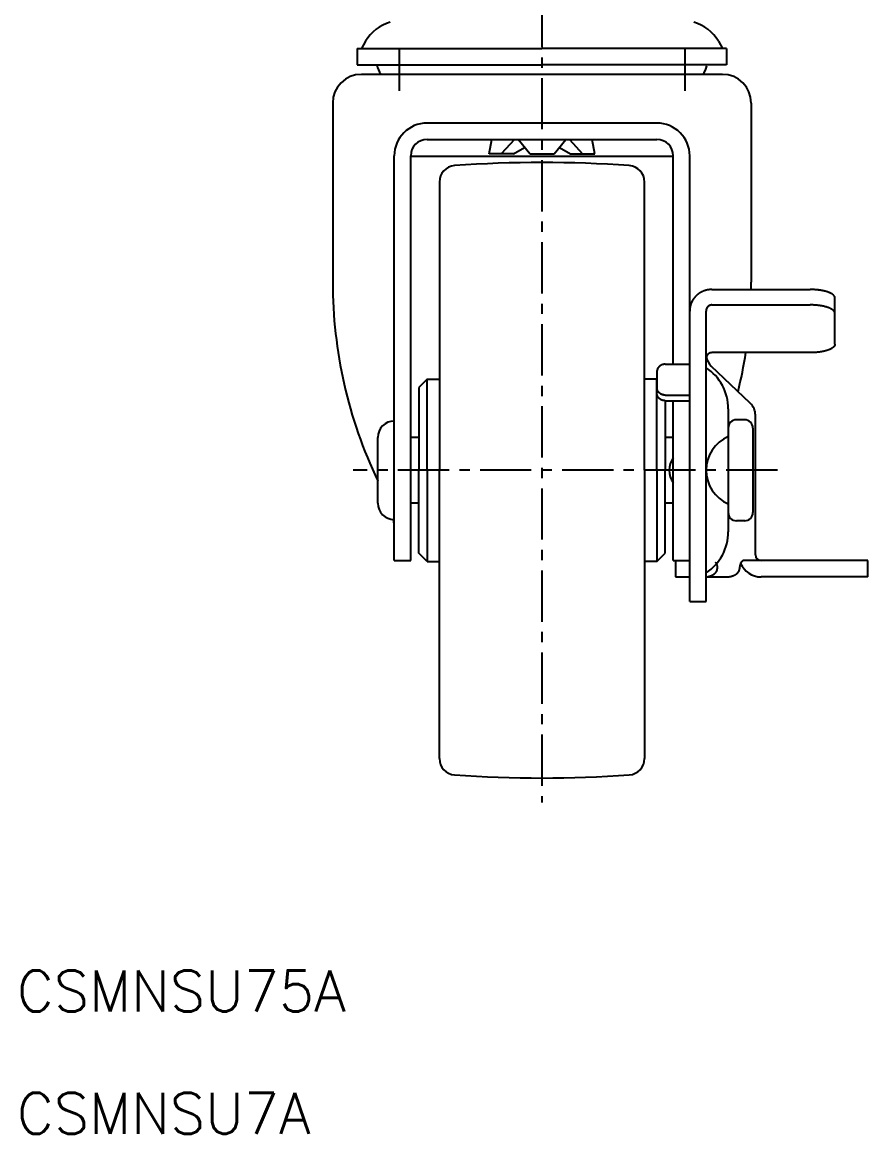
# Model space of a CAD drawing. Extents: x -9 to 224, y 0 to 262.
# Drawn here: x -8.9 to 94.1, y -0.4 to 135 of the extents above; entities that cross this region are included whole.
import ezdxf

# ---------------------------------------------------------------- set-up
doc = ezdxf.new("R2010")
doc.units = 0
doc.header["$LTSCALE"] = 5
doc.linetypes.add('CENTER', pattern=[2, 1.25, -0.25, 0.25, -0.25])
doc.layers.get('0').update_dxf_attribs({"linetype": 'CONTINUOUS'})
doc.layers.add('CENTER', color=1, linetype='CENTER')
doc.styles.get("Standard").update_dxf_attribs({"font": 'txt.shx'})

msp = doc.modelspace()

# ---------------------------------------------------------------- linework, layer by layer
at = {"color": 7, "linetype": 'CONTINUOUS'}
for p, q in [((31.934495, 131.801146), (31.934495, 129.801146)), ((31.934495, 131.801146), (54.434495, 131.801146)), ((32.944216, 132.684009), (32.434495, 131.801146)), ((76.934495, 131.801146), (54.434495, 131.801146)), ((75.924774, 132.684009), (76.434495, 131.801146)), ((76.934495, 131.801146), (76.934495, 129.801146)), ((31.934495, 129.801146), (54.434495, 129.801146)), ((76.934495, 129.801146), (54.434495, 129.801146)), ((76.434495, 128.644896), (32.434495, 128.644896)), ((28.934495, 125.144896), (28.934495, 103.324252)), ((79.934495, 125.144896), (79.934495, 103.324252)), ((68.434495, 122.713753), (40.434495, 122.713753)), ((40.434495, 120.721364), (68.434495, 120.721364)), ((47.987596, 118.976146), (48.318105, 120.721364)), ((51.076306, 120.721364), (49.478995, 118.976146)), ((52.943097, 118.976146), (51.517601, 120.721364)), ((55.925893, 118.976146), (57.351389, 120.721364)), ((57.792684, 120.721364), (59.389995, 118.976146)), ((60.881393, 118.976146), (60.550885, 120.721364)), ((50.970393, 118.976146), (52.310927, 119.750103)), ((56.558063, 119.750103), (57.898597, 118.976146)), ((36.434495, 69.404896), (36.434495, 118.713753)), ((38.434495, 69.404896), (38.434495, 118.721364)), ((70.434495, 118.644896), (38.434495, 118.644896)), ((50.970393, 118.976146), (47.987596, 118.976146)), ((52.943097, 118.976146), (55.925893, 118.976146)), ((57.898597, 118.976146), (60.881393, 118.976146)), ((70.434495, 93.327045), (70.434495, 118.721364)), ((72.434495, 64.404896), (72.434495, 118.713753)), ((41.934495, 115.53196), (41.934495, 112.85386)), ((66.934495, 112.85386), (66.934495, 115.53196)), ((41.934495, 112.85386), (41.934495, 80.404896)), ((66.934495, 80.404896), (66.934495, 112.85386)), ((75.134495, 102.430312), (87.134495, 102.430312)), ((75.134495, 100.550927), (87.134495, 100.550927)), ((90.134495, 95.762645), (90.134495, 101.404251)), ((74.434495, 64.404896), (74.434495, 99.811793)), ((87.134495, 94.736584), (75.134495, 94.736584)), ((68.434495, 92.387353), (68.434495, 89.823927)), ((69.434495, 93.327045), (72.434495, 93.327045)), ((79.812013, 88.578605), (75.056977, 93.096009)), ((40.434495, 91.504896), (39.434495, 90.504896)), ((40.434495, 91.504896), (41.934495, 91.504896)), ((40.434495, 80.404896), (40.434495, 91.504896)), ((68.434495, 91.504896), (66.934495, 91.504896)), ((68.434495, 80.404896), (68.434495, 91.504896)), ((39.434495, 90.504896), (39.434495, 86.804896)), ((69.434495, 89.568275), (72.434495, 89.568275)), ((69.434495, 88.884234), (69.434495, 86.804896)), ((69.434495, 88.884234), (72.434495, 88.884234)), ((70.434495, 69.404896), (70.434495, 88.884234)), ((39.434495, 86.804896), (39.434495, 80.404896)), ((69.434495, 86.804896), (69.434495, 80.404896)), ((77.134495, 87.893908), (77.134495, 80.404896)), ((80.434495, 70.104896), (80.434495, 87.128624)), ((77.134495, 85.554896), (77.134495, 75.254896)), ((79.134495, 86.554896), (78.134495, 86.554896)), ((80.134495, 85.554896), (80.134495, 75.254896)), ((34.434495, 76.404896), (34.434495, 84.404896)), ((39.434495, 84.404896), (38.434495, 84.404896)), ((70.434495, 84.404896), (69.434495, 84.404896)), ((39.434495, 74.004896), (39.434495, 80.404896)), ((40.434495, 80.404896), (40.434495, 69.304896)), ((41.934495, 47.955931), (41.934495, 80.404896)), ((66.934495, 80.404896), (66.934495, 47.955931)), ((68.434495, 80.404896), (68.434495, 69.304896)), ((69.434495, 74.004896), (69.434495, 80.404896)), ((77.134495, 80.404896), (77.134495, 72.915884)), ((39.434495, 76.404896), (38.434495, 76.404896)), ((70.434495, 76.404896), (69.434495, 76.404896)), ((39.434495, 70.304896), (39.434495, 74.004896)), ((69.434495, 70.304896), (69.434495, 74.004896)), ((79.134495, 74.254896), (78.134495, 74.254896)), ((36.434495, 69.404896), (38.434495, 69.404896)), ((40.434495, 69.304896), (39.434495, 70.304896)), ((40.434495, 69.304896), (41.934495, 69.304896)), ((68.434495, 69.304896), (66.934495, 69.304896)), ((68.434495, 69.304896), (69.434495, 70.304896)), ((70.434495, 69.404896), (72.434495, 69.404896)), ((70.717897, 69.404896), (70.717897, 67.404896)), ((94.134495, 69.404896), (79.048732, 69.404896)), ((94.134495, 67.404896), (94.134495, 69.404896)), ((70.717897, 67.404896), (72.434495, 67.404896)), ((74.434495, 67.404896), (76.825728, 67.404896)), ((94.134495, 67.404896), (81.134495, 67.404896)), ((72.434495, 64.404896), (74.434495, 64.404896)), ((41.934495, 45.277832), (41.934495, 47.955931)), ((66.934495, 47.955931), (66.934495, 45.277832))]:
    msp.add_line(p, q, dxfattribs=at)
for points in [[(75.1345, 102.43, 0), (75.1014, 102.43, 0), (75.0682, 102.43, 0), (75.0351, 102.429, 0), (75.002, 102.427, 0), (74.9689, 102.425, 0), (74.9359, 102.423, 0), (74.9028, 102.421, 0), (74.8698, 102.418, 0), (74.8369, 102.414, 0), (74.804, 102.411, 0), (74.7711, 102.406, 0), (74.7383, 102.402, 0), (74.7056, 102.397, 0), (74.6729, 102.392, 0), (74.6403, 102.386, 0), (74.6078, 102.38, 0), (74.5753, 102.374, 0), (74.5429, 102.367, 0), (74.5106, 102.359, 0), (74.4784, 102.352, 0), (74.4464, 102.344, 0), (74.4144, 102.335, 0), (74.3825, 102.327, 0), (74.3507, 102.318, 0), (74.3191, 102.308, 0), (74.2876, 102.298, 0), (74.2562, 102.288, 0), (74.2249, 102.277, 0), (74.1938, 102.266, 0), (74.1628, 102.255, 0), (74.1319, 102.243, 0), (74.1012, 102.231, 0), (74.0707, 102.219, 0), (74.0403, 102.206, 0), (74.0101, 102.192, 0), (73.9801, 102.179, 0), (73.9502, 102.165, 0), (73.9205, 102.151, 0), (73.891, 102.136, 0), (73.8617, 102.121, 0), (73.8326, 102.106, 0), (73.8037, 102.09, 0), (73.7749, 102.074, 0), (73.7464, 102.058, 0), (73.7181, 102.041, 0), (73.69, 102.024, 0), (73.6621, 102.007, 0), (73.6345, 101.989, 0), (73.607, 101.971, 0), (73.5798, 101.953, 0), (73.5528, 101.934, 0), (73.5261, 101.915, 0), (73.4996, 101.896, 0), (73.4734, 101.876, 0), (73.4474, 101.856, 0), (73.4216, 101.836, 0), (73.3961, 101.815, 0), (73.3709, 101.795, 0), (73.346, 101.773, 0), (73.3213, 101.752, 0), (73.2969, 101.73, 0), (73.2727, 101.708, 0), (73.2489, 101.686, 0), (73.2253, 101.663, 0), (73.202, 101.641, 0), (73.179, 101.617, 0), (73.1563, 101.594, 0), (73.1339, 101.57, 0), (73.1118, 101.546, 0), (73.09, 101.522, 0), (73.0685, 101.498, 0), (73.0474, 101.473, 0), (73.0265, 101.448, 0), (73.006, 101.423, 0), (72.9857, 101.397, 0), (72.9658, 101.372, 0), (72.9463, 101.346, 0), (72.927, 101.32, 0), (72.9081, 101.293, 0), (72.8895, 101.267, 0), (72.8713, 101.24, 0), (72.8534, 101.213, 0), (72.8358, 101.185, 0), (72.8186, 101.158, 0), (72.8018, 101.13, 0), (72.7853, 101.102, 0), (72.7691, 101.074, 0), (72.7533, 101.046, 0), (72.7379, 101.018, 0), (72.7228, 100.989, 0), (72.7081, 100.96, 0), (72.6937, 100.931, 0), (72.6797, 100.902, 0), (72.6661, 100.873, 0), (72.6529, 100.843, 0), (72.64, 100.814, 0), (72.6275, 100.784, 0), (72.6154, 100.754, 0), (72.6037, 100.724, 0), (72.5923, 100.694, 0), (72.5814, 100.664, 0), (72.5708, 100.633, 0), (72.5606, 100.603, 0), (72.5508, 100.572, 0), (72.5413, 100.541, 0), (72.5323, 100.51, 0), (72.5237, 100.479, 0), (72.5154, 100.448, 0), (72.5076, 100.417, 0), (72.5001, 100.386, 0), (72.493, 100.354, 0), (72.4864, 100.323, 0), (72.4801, 100.291, 0), (72.4742, 100.259, 0), (72.4688, 100.228, 0), (72.4637, 100.196, 0), (72.4591, 100.164, 0), (72.4548, 100.132, 0), (72.4509, 100.1, 0), (72.4475, 100.068, 0), (72.4445, 100.036, 0), (72.4418, 100.004, 0), (72.4396, 99.9724, 0), (72.4377, 99.9403, 0), (72.4363, 99.9082, 0), (72.4353, 99.8761, 0), (72.4347, 99.8439, 0), (72.4345, 99.8118, 0)], [(90.1345, 101.404, 0), (90.1343, 101.417, 0), (90.1336, 101.429, 0), (90.1325, 101.442, 0), (90.1309, 101.455, 0), (90.1288, 101.467, 0), (90.1264, 101.48, 0), (90.1234, 101.492, 0), (90.12, 101.505, 0), (90.1162, 101.517, 0), (90.1119, 101.53, 0), (90.1072, 101.542, 0), (90.102, 101.555, 0), (90.0964, 101.567, 0), (90.0903, 101.58, 0), (90.0838, 101.592, 0), (90.0769, 101.604, 0), (90.0694, 101.617, 0), (90.0616, 101.629, 0), (90.0533, 101.641, 0), (90.0446, 101.654, 0), (90.0354, 101.666, 0), (90.0258, 101.678, 0), (90.0158, 101.69, 0), (90.0053, 101.702, 0), (89.9944, 101.714, 0), (89.9831, 101.726, 0), (89.9713, 101.738, 0), (89.9591, 101.75, 0), (89.9465, 101.762, 0), (89.9335, 101.774, 0), (89.92, 101.785, 0), (89.9061, 101.797, 0), (89.8918, 101.809, 0), (89.8771, 101.82, 0), (89.862, 101.832, 0), (89.8465, 101.843, 0), (89.8305, 101.854, 0), (89.8142, 101.866, 0), (89.7974, 101.877, 0), (89.7803, 101.888, 0), (89.7627, 101.899, 0), (89.7448, 101.91, 0), (89.7264, 101.921, 0), (89.7077, 101.932, 0), (89.6886, 101.943, 0), (89.6691, 101.953, 0), (89.6492, 101.964, 0), (89.6289, 101.974, 0), (89.6083, 101.985, 0), (89.5872, 101.995, 0), (89.5659, 102.005, 0), (89.5441, 102.015, 0), (89.522, 102.026, 0), (89.4995, 102.036, 0), (89.4767, 102.045, 0), (89.4535, 102.055, 0), (89.43, 102.065, 0), (89.4061, 102.074, 0), (89.3819, 102.084, 0), (89.3573, 102.093, 0), (89.3325, 102.103, 0), (89.3072, 102.112, 0), (89.2817, 102.121, 0), (89.2558, 102.13, 0), (89.2296, 102.139, 0), (89.2031, 102.147, 0), (89.1763, 102.156, 0), (89.1492, 102.165, 0), (89.1217, 102.173, 0), (89.094, 102.181, 0), (89.066, 102.189, 0), (89.0377, 102.197, 0), (89.0091, 102.205, 0), (88.9802, 102.213, 0), (88.951, 102.221, 0), (88.9216, 102.228, 0), (88.8919, 102.236, 0), (88.8619, 102.243, 0), (88.8317, 102.25, 0), (88.8012, 102.257, 0), (88.7705, 102.264, 0), (88.7395, 102.271, 0), (88.7083, 102.278, 0), (88.6768, 102.284, 0), (88.6451, 102.291, 0), (88.6132, 102.297, 0), (88.581, 102.303, 0), (88.5487, 102.309, 0), (88.5161, 102.315, 0), (88.4833, 102.321, 0), (88.4503, 102.326, 0), (88.4172, 102.332, 0), (88.3838, 102.337, 0), (88.3502, 102.342, 0), (88.3165, 102.347, 0), (88.2825, 102.352, 0), (88.2484, 102.357, 0), (88.2142, 102.362, 0), (88.1798, 102.366, 0), (88.1452, 102.37, 0), (88.1104, 102.375, 0), (88.0755, 102.379, 0), (88.0405, 102.382, 0), (88.0053, 102.386, 0), (87.9701, 102.39, 0), (87.9346, 102.393, 0), (87.8991, 102.396, 0), (87.8634, 102.4, 0), (87.8277, 102.403, 0), (87.7918, 102.405, 0), (87.7558, 102.408, 0), (87.7198, 102.411, 0), (87.6836, 102.413, 0), (87.6474, 102.415, 0), (87.6111, 102.417, 0), (87.5747, 102.419, 0), (87.5382, 102.421, 0), (87.5017, 102.423, 0), (87.4652, 102.424, 0), (87.4285, 102.425, 0), (87.3919, 102.427, 0), (87.3552, 102.428, 0), (87.3185, 102.428, 0), (87.2817, 102.429, 0), (87.2449, 102.43, 0), (87.2081, 102.43, 0), (87.1713, 102.43, 0), (87.1345, 102.43, 0)], [(75.1345, 100.551, 0), (75.1259, 100.551, 0), (75.1173, 100.551, 0), (75.1087, 100.55, 0), (75.1001, 100.55, 0), (75.0916, 100.55, 0), (75.083, 100.549, 0), (75.0744, 100.548, 0), (75.0659, 100.547, 0), (75.0573, 100.546, 0), (75.0488, 100.545, 0), (75.0403, 100.544, 0), (75.0318, 100.543, 0), (75.0233, 100.542, 0), (75.0148, 100.54, 0), (75.0064, 100.538, 0), (74.9979, 100.537, 0), (74.9895, 100.535, 0), (74.9811, 100.533, 0), (74.9728, 100.531, 0), (74.9644, 100.529, 0), (74.9561, 100.527, 0), (74.9478, 100.524, 0), (74.9395, 100.522, 0), (74.9313, 100.519, 0), (74.9231, 100.516, 0), (74.9149, 100.514, 0), (74.9068, 100.511, 0), (74.8987, 100.508, 0), (74.8906, 100.505, 0), (74.8826, 100.501, 0), (74.8746, 100.498, 0), (74.8666, 100.495, 0), (74.8587, 100.491, 0), (74.8508, 100.488, 0), (74.843, 100.484, 0), (74.8352, 100.48, 0), (74.8275, 100.476, 0), (74.8198, 100.472, 0), (74.8121, 100.468, 0), (74.8045, 100.464, 0), (74.797, 100.459, 0), (74.7895, 100.455, 0), (74.782, 100.45, 0), (74.7746, 100.446, 0), (74.7673, 100.441, 0), (74.76, 100.436, 0), (74.7528, 100.431, 0), (74.7456, 100.426, 0), (74.7385, 100.421, 0), (74.7314, 100.416, 0), (74.7244, 100.411, 0), (74.7175, 100.405, 0), (74.7106, 100.4, 0), (74.7038, 100.394, 0), (74.6971, 100.389, 0), (74.6904, 100.383, 0), (74.6838, 100.377, 0), (74.6773, 100.371, 0), (74.6708, 100.366, 0), (74.6644, 100.359, 0), (74.6581, 100.353, 0), (74.6518, 100.347, 0), (74.6456, 100.341, 0), (74.6395, 100.334, 0), (74.6335, 100.328, 0), (74.6275, 100.321, 0), (74.6216, 100.315, 0), (74.6158, 100.308, 0), (74.6101, 100.301, 0), (74.6044, 100.295, 0), (74.5989, 100.288, 0), (74.5934, 100.281, 0), (74.588, 100.274, 0), (74.5827, 100.267, 0), (74.5774, 100.259, 0), (74.5722, 100.252, 0), (74.5672, 100.245, 0), (74.5622, 100.237, 0), (74.5573, 100.23, 0), (74.5525, 100.222, 0), (74.5477, 100.215, 0), (74.5431, 100.207, 0), (74.5385, 100.2, 0), (74.5341, 100.192, 0), (74.5297, 100.184, 0), (74.5254, 100.176, 0), (74.5212, 100.168, 0), (74.5172, 100.16, 0), (74.5131, 100.152, 0), (74.5092, 100.144, 0), (74.5054, 100.136, 0), (74.5017, 100.128, 0), (74.4981, 100.12, 0), (74.4945, 100.111, 0), (74.4911, 100.103, 0), (74.4878, 100.095, 0), (74.4845, 100.086, 0), (74.4814, 100.078, 0), (74.4784, 100.069, 0), (74.4754, 100.061, 0), (74.4726, 100.052, 0), (74.4698, 100.044, 0), (74.4672, 100.035, 0), (74.4646, 100.026, 0), (74.4622, 100.018, 0), (74.4599, 100.009, 0), (74.4576, 100, 0), (74.4555, 99.9914, 0), (74.4534, 99.9826, 0), (74.4515, 99.9737, 0), (74.4497, 99.9649, 0), (74.4479, 99.956, 0), (74.4463, 99.9471, 0), (74.4448, 99.9382, 0), (74.4434, 99.9292, 0), (74.4421, 99.9202, 0), (74.4409, 99.9113, 0), (74.4398, 99.9023, 0), (74.4388, 99.8933, 0), (74.4379, 99.8842, 0), (74.4371, 99.8752, 0), (74.4364, 99.8662, 0), (74.4358, 99.8571, 0), (74.4353, 99.8481, 0), (74.435, 99.839, 0), (74.4347, 99.8299, 0), (74.4345, 99.8209, 0), (74.4345, 99.8118, 0)], [(90.1345, 99.5249, 0), (90.1343, 99.5375, 0), (90.1336, 99.55, 0), (90.1325, 99.5626, 0), (90.1309, 99.5752, 0), (90.1288, 99.5878, 0), (90.1264, 99.6003, 0), (90.1234, 99.6129, 0), (90.12, 99.6254, 0), (90.1162, 99.638, 0), (90.1119, 99.6505, 0), (90.1072, 99.663, 0), (90.102, 99.6754, 0), (90.0964, 99.6879, 0), (90.0903, 99.7003, 0), (90.0838, 99.7127, 0), (90.0769, 99.725, 0), (90.0694, 99.7374, 0), (90.0616, 99.7497, 0), (90.0533, 99.7619, 0), (90.0446, 99.7742, 0), (90.0354, 99.7864, 0), (90.0258, 99.7985, 0), (90.0158, 99.8106, 0), (90.0053, 99.8227, 0), (89.9944, 99.8347, 0), (89.9831, 99.8467, 0), (89.9713, 99.8587, 0), (89.9591, 99.8705, 0), (89.9465, 99.8824, 0), (89.9335, 99.8941, 0), (89.92, 99.9059, 0), (89.9061, 99.9175, 0), (89.8918, 99.9291, 0), (89.8771, 99.9407, 0), (89.862, 99.9521, 0), (89.8465, 99.9636, 0), (89.8305, 99.9749, 0), (89.8142, 99.9862, 0), (89.7974, 99.9974, 0), (89.7803, 100.009, 0), (89.7627, 100.02, 0), (89.7448, 100.031, 0), (89.7264, 100.042, 0), (89.7077, 100.052, 0), (89.6886, 100.063, 0), (89.6691, 100.074, 0), (89.6492, 100.084, 0), (89.6289, 100.095, 0), (89.6083, 100.105, 0), (89.5872, 100.116, 0), (89.5659, 100.126, 0), (89.5441, 100.136, 0), (89.522, 100.146, 0), (89.4995, 100.156, 0), (89.4767, 100.166, 0), (89.4535, 100.176, 0), (89.43, 100.185, 0), (89.4061, 100.195, 0), (89.3819, 100.205, 0), (89.3573, 100.214, 0), (89.3325, 100.223, 0), (89.3072, 100.232, 0), (89.2817, 100.241, 0), (89.2558, 100.25, 0), (89.2296, 100.259, 0), (89.2031, 100.268, 0), (89.1763, 100.277, 0), (89.1492, 100.285, 0), (89.1217, 100.294, 0), (89.094, 100.302, 0), (89.066, 100.31, 0), (89.0377, 100.318, 0), (89.0091, 100.326, 0), (88.9802, 100.334, 0), (88.951, 100.341, 0), (88.9216, 100.349, 0), (88.8919, 100.356, 0), (88.8619, 100.364, 0), (88.8317, 100.371, 0), (88.8012, 100.378, 0), (88.7705, 100.385, 0), (88.7395, 100.392, 0), (88.7083, 100.398, 0), (88.6768, 100.405, 0), (88.6451, 100.411, 0), (88.6132, 100.418, 0), (88.581, 100.424, 0), (88.5487, 100.43, 0), (88.5161, 100.436, 0), (88.4833, 100.441, 0), (88.4503, 100.447, 0), (88.4172, 100.452, 0), (88.3838, 100.458, 0), (88.3502, 100.463, 0), (88.3165, 100.468, 0), (88.2825, 100.473, 0), (88.2484, 100.478, 0), (88.2142, 100.482, 0), (88.1798, 100.487, 0), (88.1452, 100.491, 0), (88.1104, 100.495, 0), (88.0755, 100.499, 0), (88.0405, 100.503, 0), (88.0053, 100.507, 0), (87.9701, 100.51, 0), (87.9346, 100.514, 0), (87.8991, 100.517, 0), (87.8634, 100.52, 0), (87.8277, 100.523, 0), (87.7918, 100.526, 0), (87.7558, 100.529, 0), (87.7198, 100.531, 0), (87.6836, 100.534, 0), (87.6474, 100.536, 0), (87.6111, 100.538, 0), (87.5747, 100.54, 0), (87.5382, 100.542, 0), (87.5017, 100.543, 0), (87.4652, 100.545, 0), (87.4285, 100.546, 0), (87.3919, 100.547, 0), (87.3552, 100.548, 0), (87.3185, 100.549, 0), (87.2817, 100.55, 0), (87.2449, 100.55, 0), (87.2081, 100.551, 0), (87.1713, 100.551, 0), (87.1345, 100.551, 0)], [(90.1345, 95.7626, 0), (90.1343, 95.7501, 0), (90.1336, 95.7375, 0), (90.1325, 95.7249, 0), (90.1309, 95.7123, 0), (90.1288, 95.6997, 0), (90.1264, 95.6872, 0), (90.1234, 95.6746, 0), (90.12, 95.6621, 0), (90.1162, 95.6496, 0), (90.1119, 95.637, 0), (90.1072, 95.6246, 0), (90.102, 95.6121, 0), (90.0964, 95.5996, 0), (90.0903, 95.5872, 0), (90.0838, 95.5748, 0), (90.0769, 95.5625, 0), (90.0694, 95.5501, 0), (90.0616, 95.5378, 0), (90.0533, 95.5256, 0), (90.0446, 95.5133, 0), (90.0354, 95.5011, 0), (90.0258, 95.489, 0), (90.0158, 95.4769, 0), (90.0053, 95.4648, 0), (89.9944, 95.4528, 0), (89.9831, 95.4408, 0), (89.9713, 95.4289, 0), (89.9591, 95.417, 0), (89.9465, 95.4051, 0), (89.9335, 95.3934, 0), (89.92, 95.3817, 0), (89.9061, 95.37, 0), (89.8918, 95.3584, 0), (89.8771, 95.3468, 0), (89.862, 95.3354, 0), (89.8465, 95.3239, 0), (89.8305, 95.3126, 0), (89.8142, 95.3013, 0), (89.7974, 95.2901, 0), (89.7803, 95.279, 0), (89.7627, 95.2679, 0), (89.7448, 95.2569, 0), (89.7264, 95.246, 0), (89.7077, 95.2351, 0), (89.6886, 95.2244, 0), (89.6691, 95.2137, 0), (89.6492, 95.2031, 0), (89.6289, 95.1926, 0), (89.6083, 95.1822, 0), (89.5872, 95.1718, 0), (89.5659, 95.1616, 0), (89.5441, 95.1514, 0), (89.522, 95.1414, 0), (89.4995, 95.1314, 0), (89.4767, 95.1215, 0), (89.4535, 95.1117, 0), (89.43, 95.102, 0), (89.4061, 95.0925, 0), (89.3819, 95.083, 0), (89.3573, 95.0736, 0), (89.3325, 95.0643, 0), (89.3072, 95.0551, 0), (89.2817, 95.0461, 0), (89.2558, 95.0371, 0), (89.2296, 95.0283, 0), (89.2031, 95.0195, 0), (89.1763, 95.0109, 0), (89.1492, 95.0024, 0), (89.1217, 94.994, 0), (89.094, 94.9857, 0), (89.066, 94.9775, 0), (89.0377, 94.9695, 0), (89.0091, 94.9616, 0), (88.9802, 94.9538, 0), (88.951, 94.9461, 0), (88.9216, 94.9385, 0), (88.8919, 94.9311, 0), (88.8619, 94.9238, 0), (88.8317, 94.9166, 0), (88.8012, 94.9095, 0), (88.7705, 94.9026, 0), (88.7395, 94.8958, 0), (88.7083, 94.8891, 0), (88.6768, 94.8826, 0), (88.6451, 94.8762, 0), (88.6132, 94.8699, 0), (88.581, 94.8637, 0), (88.5487, 94.8577, 0), (88.5161, 94.8519, 0), (88.4833, 94.8461, 0), (88.4503, 94.8406, 0), (88.4172, 94.8351, 0), (88.3838, 94.8298, 0), (88.3502, 94.8246, 0), (88.3165, 94.8196, 0), (88.2825, 94.8147, 0), (88.2484, 94.8099, 0), (88.2142, 94.8053, 0), (88.1798, 94.8009, 0), (88.1452, 94.7966, 0), (88.1104, 94.7924, 0), (88.0755, 94.7884, 0), (88.0405, 94.7845, 0), (88.0053, 94.7808, 0), (87.9701, 94.7772, 0), (87.9346, 94.7738, 0), (87.8991, 94.7705, 0), (87.8634, 94.7673, 0), (87.8277, 94.7644, 0), (87.7918, 94.7615, 0), (87.7558, 94.7588, 0), (87.7198, 94.7563, 0), (87.6836, 94.7539, 0), (87.6474, 94.7517, 0), (87.6111, 94.7496, 0), (87.5747, 94.7477, 0), (87.5382, 94.7459, 0), (87.5017, 94.7443, 0), (87.4652, 94.7428, 0), (87.4285, 94.7415, 0), (87.3919, 94.7404, 0), (87.3552, 94.7394, 0), (87.3185, 94.7385, 0), (87.2817, 94.7378, 0), (87.2449, 94.7373, 0), (87.2081, 94.7369, 0), (87.1713, 94.7367, 0), (87.1345, 94.7366, 0)], [(75.1345, 94.7366, 0), (75.1259, 94.7365, 0), (75.1173, 94.7364, 0), (75.1087, 94.7361, 0), (75.1001, 94.7357, 0), (75.0916, 94.7352, 0), (75.083, 94.7346, 0), (75.0744, 94.7339, 0), (75.0659, 94.733, 0), (75.0573, 94.7321, 0), (75.0488, 94.731, 0), (75.0403, 94.7299, 0), (75.0318, 94.7286, 0), (75.0233, 94.7272, 0), (75.0148, 94.7257, 0), (75.0064, 94.7241, 0), (74.9979, 94.7224, 0), (74.9895, 94.7206, 0), (74.9811, 94.7186, 0), (74.9728, 94.7166, 0), (74.9644, 94.7144, 0), (74.9561, 94.7122, 0), (74.9478, 94.7098, 0), (74.9395, 94.7073, 0), (74.9313, 94.7048, 0), (74.9231, 94.7021, 0), (74.9149, 94.6993, 0), (74.9068, 94.6964, 0), (74.8987, 94.6934, 0), (74.8906, 94.6903, 0), (74.8826, 94.6871, 0), (74.8746, 94.6837, 0), (74.8666, 94.6803, 0), (74.8587, 94.6768, 0), (74.8508, 94.6732, 0), (74.843, 94.6694, 0), (74.8352, 94.6656, 0), (74.8275, 94.6617, 0), (74.8198, 94.6577, 0), (74.8121, 94.6535, 0), (74.8045, 94.6493, 0), (74.797, 94.645, 0), (74.7895, 94.6406, 0), (74.782, 94.636, 0), (74.7746, 94.6314, 0), (74.7673, 94.6267, 0), (74.76, 94.6219, 0), (74.7528, 94.617, 0), (74.7456, 94.612, 0), (74.7385, 94.6069, 0), (74.7314, 94.6018, 0), (74.7244, 94.5965, 0), (74.7175, 94.5911, 0), (74.7106, 94.5857, 0), (74.7038, 94.5801, 0), (74.6971, 94.5745, 0), (74.6904, 94.5688, 0), (74.6838, 94.563, 0), (74.6773, 94.5571, 0), (74.6708, 94.5512, 0), (74.6644, 94.5451, 0), (74.6581, 94.539, 0), (74.6518, 94.5328, 0), (74.6456, 94.5265, 0), (74.6395, 94.5201, 0), (74.6335, 94.5136, 0), (74.6275, 94.5071, 0), (74.6216, 94.5005, 0), (74.6158, 94.4938, 0), (74.6101, 94.4871, 0), (74.6044, 94.4802, 0), (74.5989, 94.4733, 0), (74.5934, 94.4664, 0), (74.588, 94.4593, 0), (74.5827, 94.4522, 0), (74.5774, 94.445, 0), (74.5722, 94.4378, 0), (74.5672, 94.4304, 0), (74.5622, 94.423, 0), (74.5573, 94.4156, 0), (74.5525, 94.4081, 0), (74.5477, 94.4005, 0), (74.5431, 94.3929, 0), (74.5385, 94.3852, 0), (74.5341, 94.3774, 0), (74.5297, 94.3696, 0), (74.5254, 94.3618, 0), (74.5212, 94.3538, 0), (74.5172, 94.3459, 0), (74.5131, 94.3378, 0), (74.5092, 94.3298, 0), (74.5054, 94.3216, 0), (74.5017, 94.3135, 0), (74.4981, 94.3052, 0), (74.4945, 94.297, 0), (74.4911, 94.2887, 0), (74.4878, 94.2803, 0), (74.4845, 94.2719, 0), (74.4814, 94.2635, 0), (74.4784, 94.255, 0), (74.4754, 94.2465, 0), (74.4726, 94.2379, 0), (74.4698, 94.2293, 0), (74.4672, 94.2207, 0), (74.4646, 94.212, 0), (74.4622, 94.2033, 0), (74.4599, 94.1946, 0), (74.4576, 94.1858, 0), (74.4555, 94.177, 0), (74.4534, 94.1682, 0), (74.4515, 94.1594, 0), (74.4497, 94.1505, 0), (74.4479, 94.1416, 0), (74.4463, 94.1327, 0), (74.4448, 94.1238, 0), (74.4434, 94.1149, 0), (74.4421, 94.1059, 0), (74.4409, 94.0969, 0), (74.4398, 94.0879, 0), (74.4388, 94.0789, 0), (74.4379, 94.0699, 0), (74.4371, 94.0609, 0), (74.4364, 94.0518, 0), (74.4358, 94.0428, 0), (74.4353, 94.0337, 0), (74.435, 94.0247, 0), (74.4347, 94.0156, 0), (74.4345, 94.0065, 0), (74.4345, 93.9975, 0)], [(69.4345, 93.327, 0), (69.4222, 93.327, 0), (69.41, 93.3268, 0), (69.3977, 93.3264, 0), (69.3854, 93.3259, 0), (69.3732, 93.3253, 0), (69.3609, 93.3245, 0), (69.3487, 93.3236, 0), (69.3365, 93.3225, 0), (69.3243, 93.3213, 0), (69.3121, 93.32, 0), (69.2999, 93.3185, 0), (69.2878, 93.3169, 0), (69.2756, 93.3151, 0), (69.2635, 93.3132, 0), (69.2515, 93.3112, 0), (69.2394, 93.309, 0), (69.2274, 93.3067, 0), (69.2154, 93.3042, 0), (69.2034, 93.3016, 0), (69.1915, 93.2989, 0), (69.1796, 93.296, 0), (69.1678, 93.293, 0), (69.156, 93.2899, 0), (69.1442, 93.2866, 0), (69.1325, 93.2832, 0), (69.1208, 93.2796, 0), (69.1092, 93.2759, 0), (69.0976, 93.2721, 0), (69.0861, 93.2682, 0), (69.0746, 93.2641, 0), (69.0632, 93.2599, 0), (69.0518, 93.2555, 0), (69.0405, 93.251, 0), (69.0293, 93.2464, 0), (69.0181, 93.2417, 0), (69.0069, 93.2368, 0), (68.9959, 93.2318, 0), (68.9849, 93.2267, 0), (68.974, 93.2215, 0), (68.9631, 93.2161, 0), (68.9523, 93.2106, 0), (68.9416, 93.205, 0), (68.931, 93.1992, 0), (68.9204, 93.1934, 0), (68.9099, 93.1874, 0), (68.8995, 93.1813, 0), (68.8892, 93.175, 0), (68.8789, 93.1687, 0), (68.8688, 93.1622, 0), (68.8587, 93.1556, 0), (68.8487, 93.1489, 0), (68.8388, 93.1421, 0), (68.829, 93.1352, 0), (68.8193, 93.1282, 0), (68.8096, 93.121, 0), (68.8001, 93.1137, 0), (68.7907, 93.1064, 0), (68.7813, 93.0989, 0), (68.7721, 93.0913, 0), (68.7629, 93.0836, 0), (68.7539, 93.0758, 0), (68.745, 93.0679, 0), (68.7361, 93.0599, 0), (68.7274, 93.0518, 0), (68.7188, 93.0436, 0), (68.7102, 93.0353, 0), (68.7018, 93.0269, 0), (68.6935, 93.0184, 0), (68.6854, 93.0098, 0), (68.6773, 93.0011, 0), (68.6693, 92.9924, 0), (68.6615, 92.9835, 0), (68.6538, 92.9745, 0), (68.6461, 92.9655, 0), (68.6387, 92.9563, 0), (68.6313, 92.9471, 0), (68.624, 92.9378, 0), (68.6169, 92.9284, 0), (68.6099, 92.919, 0), (68.603, 92.9094, 0), (68.5963, 92.8998, 0), (68.5896, 92.8901, 0), (68.5831, 92.8803, 0), (68.5768, 92.8705, 0), (68.5705, 92.8605, 0), (68.5644, 92.8505, 0), (68.5584, 92.8405, 0), (68.5526, 92.8303, 0), (68.5469, 92.8201, 0), (68.5413, 92.8098, 0), (68.5358, 92.7995, 0), (68.5305, 92.7891, 0), (68.5253, 92.7787, 0), (68.5203, 92.7682, 0), (68.5154, 92.7576, 0), (68.5106, 92.747, 0), (68.506, 92.7363, 0), (68.5015, 92.7255, 0), (68.4972, 92.7148, 0), (68.493, 92.7039, 0), (68.4889, 92.693, 0), (68.485, 92.6821, 0), (68.4812, 92.6711, 0), (68.4776, 92.6601, 0), (68.4741, 92.6491, 0), (68.4707, 92.638, 0), (68.4675, 92.6268, 0), (68.4645, 92.6157, 0), (68.4616, 92.6045, 0), (68.4588, 92.5932, 0), (68.4562, 92.582, 0), (68.4537, 92.5707, 0), (68.4514, 92.5594, 0), (68.4492, 92.548, 0), (68.4472, 92.5366, 0), (68.4453, 92.5252, 0), (68.4436, 92.5138, 0), (68.442, 92.5024, 0), (68.4406, 92.4909, 0), (68.4393, 92.4795, 0), (68.4382, 92.468, 0), (68.4372, 92.4565, 0), (68.4364, 92.445, 0), (68.4357, 92.4335, 0), (68.4352, 92.4219, 0), (68.4348, 92.4104, 0), (68.4346, 92.3989, 0), (68.4345, 92.3874, 0)], [(69.4345, 89.5683, 0), (69.4222, 89.5683, 0), (69.41, 89.5686, 0), (69.3977, 89.5689, 0), (69.3854, 89.5694, 0), (69.3732, 89.57, 0), (69.3609, 89.5708, 0), (69.3487, 89.5717, 0), (69.3365, 89.5728, 0), (69.3243, 89.574, 0), (69.3121, 89.5753, 0), (69.2999, 89.5768, 0), (69.2878, 89.5784, 0), (69.2756, 89.5802, 0), (69.2635, 89.5821, 0), (69.2515, 89.5841, 0), (69.2394, 89.5863, 0), (69.2274, 89.5886, 0), (69.2154, 89.5911, 0), (69.2034, 89.5937, 0), (69.1915, 89.5964, 0), (69.1796, 89.5993, 0), (69.1678, 89.6023, 0), (69.156, 89.6055, 0), (69.1442, 89.6087, 0), (69.1325, 89.6122, 0), (69.1208, 89.6157, 0), (69.1092, 89.6194, 0), (69.0976, 89.6232, 0), (69.0861, 89.6272, 0), (69.0746, 89.6312, 0), (69.0632, 89.6355, 0), (69.0518, 89.6398, 0), (69.0405, 89.6443, 0), (69.0293, 89.6489, 0), (69.0181, 89.6536, 0), (69.0069, 89.6585, 0), (68.9959, 89.6635, 0), (68.9849, 89.6686, 0), (68.974, 89.6739, 0), (68.9631, 89.6792, 0), (68.9523, 89.6847, 0), (68.9416, 89.6904, 0), (68.931, 89.6961, 0), (68.9204, 89.702, 0), (68.9099, 89.708, 0), (68.8995, 89.7141, 0), (68.8892, 89.7203, 0), (68.8789, 89.7266, 0), (68.8688, 89.7331, 0), (68.8587, 89.7397, 0), (68.8487, 89.7464, 0), (68.8388, 89.7532, 0), (68.829, 89.7601, 0), (68.8193, 89.7672, 0), (68.8096, 89.7743, 0), (68.8001, 89.7816, 0), (68.7907, 89.7889, 0), (68.7813, 89.7964, 0), (68.7721, 89.804, 0), (68.7629, 89.8117, 0), (68.7539, 89.8195, 0), (68.745, 89.8274, 0), (68.7361, 89.8354, 0), (68.7274, 89.8435, 0), (68.7188, 89.8517, 0), (68.7102, 89.86, 0), (68.7018, 89.8684, 0), (68.6935, 89.8769, 0), (68.6854, 89.8855, 0), (68.6773, 89.8942, 0), (68.6693, 89.903, 0), (68.6615, 89.9118, 0), (68.6538, 89.9208, 0), (68.6461, 89.9298, 0), (68.6387, 89.939, 0), (68.6313, 89.9482, 0), (68.624, 89.9575, 0), (68.6169, 89.9669, 0), (68.6099, 89.9764, 0), (68.603, 89.9859, 0), (68.5963, 89.9955, 0), (68.5896, 90.0052, 0), (68.5831, 90.015, 0), (68.5768, 90.0249, 0), (68.5705, 90.0348, 0), (68.5644, 90.0448, 0), (68.5584, 90.0549, 0), (68.5526, 90.065, 0), (68.5469, 90.0752, 0), (68.5413, 90.0855, 0), (68.5358, 90.0958, 0), (68.5305, 90.1062, 0), (68.5253, 90.1167, 0), (68.5203, 90.1272, 0), (68.5154, 90.1377, 0), (68.5106, 90.1484, 0), (68.506, 90.159, 0), (68.5015, 90.1698, 0), (68.4972, 90.1806, 0), (68.493, 90.1914, 0), (68.4889, 90.2023, 0), (68.485, 90.2132, 0), (68.4812, 90.2242, 0), (68.4776, 90.2352, 0), (68.4741, 90.2462, 0), (68.4707, 90.2573, 0), (68.4675, 90.2685, 0), (68.4645, 90.2796, 0), (68.4616, 90.2908, 0), (68.4588, 90.3021, 0), (68.4562, 90.3133, 0), (68.4537, 90.3246, 0), (68.4514, 90.336, 0), (68.4492, 90.3473, 0), (68.4472, 90.3587, 0), (68.4453, 90.3701, 0), (68.4436, 90.3815, 0), (68.442, 90.3929, 0), (68.4406, 90.4044, 0), (68.4393, 90.4159, 0), (68.4382, 90.4273, 0), (68.4372, 90.4388, 0), (68.4364, 90.4503, 0), (68.4357, 90.4619, 0), (68.4352, 90.4734, 0), (68.4348, 90.4849, 0), (68.4346, 90.4964, 0), (68.4345, 90.508, 0)], [(69.4345, 88.8842, 0), (69.4222, 88.8843, 0), (69.41, 88.8845, 0), (69.3977, 88.8849, 0), (69.3854, 88.8854, 0), (69.3732, 88.886, 0), (69.3609, 88.8868, 0), (69.3487, 88.8877, 0), (69.3365, 88.8888, 0), (69.3243, 88.89, 0), (69.3121, 88.8913, 0), (69.2999, 88.8928, 0), (69.2878, 88.8944, 0), (69.2756, 88.8962, 0), (69.2635, 88.8981, 0), (69.2515, 88.9001, 0), (69.2394, 88.9023, 0), (69.2274, 88.9046, 0), (69.2154, 88.9071, 0), (69.2034, 88.9097, 0), (69.1915, 88.9124, 0), (69.1796, 88.9153, 0), (69.1678, 88.9183, 0), (69.156, 88.9214, 0), (69.1442, 88.9247, 0), (69.1325, 88.9281, 0), (69.1208, 88.9317, 0), (69.1092, 88.9353, 0), (69.0976, 88.9392, 0), (69.0861, 88.9431, 0), (69.0746, 88.9472, 0), (69.0632, 88.9514, 0), (69.0518, 88.9558, 0), (69.0405, 88.9602, 0), (69.0293, 88.9649, 0), (69.0181, 88.9696, 0), (69.0069, 88.9745, 0), (68.9959, 88.9794, 0), (68.9849, 88.9846, 0), (68.974, 88.9898, 0), (68.9631, 88.9952, 0), (68.9523, 89.0007, 0), (68.9416, 89.0063, 0), (68.931, 89.0121, 0), (68.9204, 89.0179, 0), (68.9099, 89.0239, 0), (68.8995, 89.03, 0), (68.8892, 89.0363, 0), (68.8789, 89.0426, 0), (68.8688, 89.0491, 0), (68.8587, 89.0556, 0), (68.8487, 89.0623, 0), (68.8388, 89.0692, 0), (68.829, 89.0761, 0), (68.8193, 89.0831, 0), (68.8096, 89.0903, 0), (68.8001, 89.0975, 0), (68.7907, 89.1049, 0), (68.7813, 89.1124, 0), (68.7721, 89.12, 0), (68.7629, 89.1277, 0), (68.7539, 89.1355, 0), (68.745, 89.1434, 0), (68.7361, 89.1514, 0), (68.7274, 89.1595, 0), (68.7188, 89.1677, 0), (68.7102, 89.176, 0), (68.7018, 89.1844, 0), (68.6935, 89.1929, 0), (68.6854, 89.2015, 0), (68.6773, 89.2101, 0), (68.6693, 89.2189, 0), (68.6615, 89.2278, 0), (68.6538, 89.2368, 0), (68.6461, 89.2458, 0), (68.6387, 89.2549, 0), (68.6313, 89.2642, 0), (68.624, 89.2735, 0), (68.6169, 89.2828, 0), (68.6099, 89.2923, 0), (68.603, 89.3019, 0), (68.5963, 89.3115, 0), (68.5896, 89.3212, 0), (68.5831, 89.331, 0), (68.5768, 89.3408, 0), (68.5705, 89.3508, 0), (68.5644, 89.3608, 0), (68.5584, 89.3708, 0), (68.5526, 89.381, 0), (68.5469, 89.3912, 0), (68.5413, 89.4014, 0), (68.5358, 89.4118, 0), (68.5305, 89.4222, 0), (68.5253, 89.4326, 0), (68.5203, 89.4431, 0), (68.5154, 89.4537, 0), (68.5106, 89.4643, 0), (68.506, 89.475, 0), (68.5015, 89.4857, 0), (68.4972, 89.4965, 0), (68.493, 89.5074, 0), (68.4889, 89.5182, 0), (68.485, 89.5292, 0), (68.4812, 89.5401, 0), (68.4776, 89.5511, 0), (68.4741, 89.5622, 0), (68.4707, 89.5733, 0), (68.4675, 89.5844, 0), (68.4645, 89.5956, 0), (68.4616, 89.6068, 0), (68.4588, 89.618, 0), (68.4562, 89.6293, 0), (68.4537, 89.6406, 0), (68.4514, 89.6519, 0), (68.4492, 89.6633, 0), (68.4472, 89.6746, 0), (68.4453, 89.686, 0), (68.4436, 89.6975, 0), (68.442, 89.7089, 0), (68.4406, 89.7204, 0), (68.4393, 89.7318, 0), (68.4382, 89.7433, 0), (68.4372, 89.7548, 0), (68.4364, 89.7663, 0), (68.4357, 89.7778, 0), (68.4352, 89.7893, 0), (68.4348, 89.8009, 0), (68.4346, 89.8124, 0), (68.4345, 89.8239, 0)], [(75.5735, 69.2209, 0), (75.5768, 69.2166, 0), (75.5801, 69.2122, 0), (75.5833, 69.2078, 0), (75.5866, 69.2033, 0), (75.5898, 69.1988, 0), (75.593, 69.1942, 0), (75.5961, 69.1896, 0), (75.5993, 69.185, 0), (75.6024, 69.1803, 0), (75.6055, 69.1756, 0), (75.6086, 69.1708, 0), (75.6117, 69.166, 0), (75.6148, 69.1611, 0), (75.6178, 69.1562, 0), (75.6209, 69.1513, 0), (75.6239, 69.1463, 0), (75.6268, 69.1413, 0), (75.6298, 69.1362, 0), (75.6327, 69.1311, 0), (75.6357, 69.126, 0), (75.6386, 69.1208, 0), (75.6414, 69.1156, 0), (75.6443, 69.1103, 0), (75.6471, 69.105, 0), (75.6499, 69.0996, 0), (75.6527, 69.0943, 0), (75.6555, 69.0888, 0), (75.6583, 69.0834, 0), (75.661, 69.0779, 0), (75.6637, 69.0723, 0), (75.6664, 69.0668, 0), (75.669, 69.0612, 0), (75.6717, 69.0555, 0), (75.6743, 69.0498, 0), (75.6769, 69.0441, 0), (75.6794, 69.0384, 0), (75.682, 69.0326, 0), (75.6845, 69.0268, 0), (75.687, 69.0209, 0), (75.6895, 69.015, 0), (75.6919, 69.0091, 0), (75.6944, 69.0031, 0), (75.6968, 68.9971, 0), (75.6991, 68.9911, 0), (75.7015, 68.9851, 0), (75.7038, 68.979, 0), (75.7061, 68.9728, 0), (75.7084, 68.9667, 0), (75.7107, 68.9605, 0), (75.7129, 68.9543, 0), (75.7151, 68.948, 0), (75.7173, 68.9418, 0), (75.7194, 68.9355, 0), (75.7215, 68.9291, 0), (75.7237, 68.9228, 0), (75.7257, 68.9164, 0), (75.7278, 68.9099, 0), (75.7298, 68.9035, 0), (75.7318, 68.897, 0), (75.7338, 68.8905, 0), (75.7357, 68.884, 0), (75.7376, 68.8774, 0), (75.7395, 68.8708, 0), (75.7414, 68.8642, 0), (75.7432, 68.8576, 0), (75.7451, 68.8509, 0), (75.7468, 68.8442, 0), (75.7486, 68.8375, 0), (75.7503, 68.8308, 0), (75.752, 68.824, 0), (75.7537, 68.8173, 0), (75.7554, 68.8105, 0), (75.757, 68.8036, 0), (75.7586, 68.7968, 0), (75.7602, 68.7899, 0), (75.7617, 68.783, 0), (75.7632, 68.7761, 0), (75.7647, 68.7692, 0), (75.7661, 68.7622, 0), (75.7676, 68.7552, 0), (75.769, 68.7482, 0), (75.7703, 68.7412, 0), (75.7717, 68.7342, 0), (75.773, 68.7271, 0), (75.7743, 68.7201, 0), (75.7755, 68.713, 0), (75.7768, 68.7059, 0), (75.778, 68.6988, 0), (75.7791, 68.6916, 0), (75.7803, 68.6845, 0), (75.7814, 68.6773, 0), (75.7825, 68.6701, 0), (75.7835, 68.6629, 0), (75.7846, 68.6557, 0), (75.7856, 68.6485, 0), (75.7865, 68.6413, 0), (75.7875, 68.634, 0), (75.7884, 68.6267, 0), (75.7893, 68.6195, 0), (75.7901, 68.6122, 0), (75.7909, 68.6049, 0), (75.7917, 68.5976, 0), (75.7925, 68.5902, 0), (75.7932, 68.5829, 0), (75.7939, 68.5756, 0), (75.7946, 68.5682, 0), (75.7952, 68.5609, 0), (75.7959, 68.5535, 0), (75.7964, 68.5461, 0), (75.797, 68.5387, 0), (75.7975, 68.5313, 0), (75.798, 68.5239, 0), (75.7985, 68.5165, 0), (75.7989, 68.5091, 0), (75.7993, 68.5017, 0), (75.7997, 68.4943, 0), (75.8, 68.4868, 0), (75.8004, 68.4794, 0), (75.8006, 68.472, 0), (75.8009, 68.4645, 0), (75.8011, 68.4571, 0), (75.8013, 68.4496, 0), (75.8015, 68.4422, 0), (75.8016, 68.4347, 0), (75.8017, 68.4273, 0), (75.8018, 68.4198, 0), (75.8019, 68.4124, 0), (75.8019, 68.4049, 0)], [(79.0487, 69.4049, 0), (79.0421, 69.4048, 0), (79.0355, 69.4046, 0), (79.0288, 69.4042, 0), (79.0222, 69.4037, 0), (79.0155, 69.403, 0), (79.0089, 69.4022, 0), (79.0023, 69.4012, 0), (78.9957, 69.4001, 0), (78.9891, 69.3988, 0), (78.9825, 69.3974, 0), (78.9759, 69.3958, 0), (78.9693, 69.3941, 0), (78.9628, 69.3922, 0), (78.9562, 69.3902, 0), (78.9497, 69.388, 0), (78.9432, 69.3857, 0), (78.9367, 69.3832, 0), (78.9302, 69.3806, 0), (78.9237, 69.3778, 0), (78.9172, 69.3749, 0), (78.9108, 69.3719, 0), (78.9044, 69.3687, 0), (78.898, 69.3653, 0), (78.8916, 69.3618, 0), (78.8853, 69.3582, 0), (78.879, 69.3544, 0), (78.8727, 69.3505, 0), (78.8664, 69.3464, 0), (78.8602, 69.3422, 0), (78.854, 69.3379, 0), (78.8478, 69.3334, 0), (78.8416, 69.3288, 0), (78.8355, 69.324, 0), (78.8294, 69.3191, 0), (78.8234, 69.3141, 0), (78.8174, 69.3089, 0), (78.8114, 69.3036, 0), (78.8054, 69.2981, 0), (78.7995, 69.2925, 0), (78.7936, 69.2868, 0), (78.7878, 69.281, 0), (78.782, 69.275, 0), (78.7762, 69.2689, 0), (78.7705, 69.2626, 0), (78.7649, 69.2563, 0), (78.7592, 69.2497, 0), (78.7536, 69.2431, 0), (78.7481, 69.2364, 0), (78.7426, 69.2295, 0), (78.7371, 69.2225, 0), (78.7317, 69.2154, 0), (78.7264, 69.2081, 0), (78.7211, 69.2007, 0), (78.7158, 69.1932, 0), (78.7106, 69.1856, 0), (78.7054, 69.1779, 0), (78.7003, 69.1701, 0), (78.6953, 69.1621, 0), (78.6903, 69.154, 0), (78.6853, 69.1458, 0), (78.6804, 69.1376, 0), (78.6756, 69.1291, 0), (78.6708, 69.1206, 0), (78.6661, 69.112, 0), (78.6614, 69.1033, 0), (78.6568, 69.0944, 0), (78.6523, 69.0855, 0), (78.6478, 69.0765, 0), (78.6433, 69.0673, 0), (78.639, 69.0581, 0), (78.6347, 69.0487, 0), (78.6304, 69.0393, 0), (78.6262, 69.0298, 0), (78.6221, 69.0201, 0), (78.6181, 69.0104, 0), (78.6141, 69.0006, 0), (78.6102, 68.9907, 0), (78.6063, 68.9807, 0), (78.6025, 68.9706, 0), (78.5988, 68.9605, 0), (78.5951, 68.9502, 0), (78.5915, 68.9399, 0), (78.588, 68.9295, 0), (78.5846, 68.919, 0), (78.5812, 68.9084, 0), (78.5779, 68.8978, 0), (78.5747, 68.8871, 0), (78.5715, 68.8763, 0), (78.5684, 68.8654, 0), (78.5654, 68.8545, 0), (78.5624, 68.8435, 0), (78.5595, 68.8325, 0), (78.5567, 68.8213, 0), (78.554, 68.8101, 0), (78.5514, 68.7989, 0), (78.5488, 68.7876, 0), (78.5463, 68.7762, 0), (78.5438, 68.7648, 0), (78.5415, 68.7533, 0), (78.5392, 68.7418, 0), (78.537, 68.7302, 0), (78.5349, 68.7186, 0), (78.5329, 68.7069, 0), (78.5309, 68.6952, 0), (78.529, 68.6834, 0), (78.5272, 68.6716, 0), (78.5255, 68.6598, 0), (78.5238, 68.6479, 0), (78.5222, 68.636, 0), (78.5207, 68.624, 0), (78.5193, 68.612, 0), (78.518, 68.6, 0), (78.5167, 68.5879, 0), (78.5156, 68.5759, 0), (78.5145, 68.5638, 0), (78.5134, 68.5516, 0), (78.5125, 68.5395, 0), (78.5117, 68.5273, 0), (78.5109, 68.5151, 0), (78.5102, 68.5029, 0), (78.5096, 68.4907, 0), (78.5091, 68.4785, 0), (78.5086, 68.4662, 0), (78.5082, 68.454, 0), (78.508, 68.4417, 0), (78.5078, 68.4294, 0), (78.5076, 68.4172, 0), (78.5076, 68.4049, 0)], [(74.6328, 67.4525, 0), (74.6485, 67.4556, 0), (74.6642, 67.4587, 0), (74.6799, 67.4619, 0), (74.6955, 67.4653, 0), (74.711, 67.4687, 0), (74.7265, 67.4722, 0), (74.7419, 67.4758, 0), (74.7573, 67.4795, 0), (74.7726, 67.4832, 0), (74.7878, 67.4871, 0), (74.803, 67.4911, 0), (74.8181, 67.4951, 0), (74.8332, 67.4992, 0), (74.8481, 67.5035, 0), (74.863, 67.5078, 0), (74.8779, 67.5122, 0), (74.8926, 67.5167, 0), (74.9073, 67.5212, 0), (74.9219, 67.5259, 0), (74.9364, 67.5306, 0), (74.9509, 67.5354, 0), (74.9652, 67.5404, 0), (74.9795, 67.5453, 0), (74.9937, 67.5504, 0), (75.0078, 67.5556, 0), (75.0219, 67.5608, 0), (75.0358, 67.5661, 0), (75.0497, 67.5715, 0), (75.0634, 67.577, 0), (75.0771, 67.5826, 0), (75.0907, 67.5882, 0), (75.1042, 67.594, 0), (75.1175, 67.5998, 0), (75.1308, 67.6057, 0), (75.144, 67.6116, 0), (75.1571, 67.6177, 0), (75.1701, 67.6238, 0), (75.183, 67.63, 0), (75.1958, 67.6362, 0), (75.2085, 67.6426, 0), (75.221, 67.649, 0), (75.2335, 67.6555, 0), (75.2459, 67.662, 0), (75.2581, 67.6686, 0), (75.2703, 67.6753, 0), (75.2823, 67.6821, 0), (75.2942, 67.689, 0), (75.306, 67.6959, 0), (75.3177, 67.7029, 0), (75.3293, 67.7099, 0), (75.3408, 67.717, 0), (75.3521, 67.7242, 0), (75.3633, 67.7315, 0), (75.3744, 67.7388, 0), (75.3854, 67.7462, 0), (75.3962, 67.7536, 0), (75.407, 67.7611, 0), (75.4176, 67.7687, 0), (75.428, 67.7763, 0), (75.4384, 67.784, 0), (75.4486, 67.7917, 0), (75.4587, 67.7996, 0), (75.4687, 67.8074, 0), (75.4785, 67.8154, 0), (75.4882, 67.8233, 0), (75.4978, 67.8314, 0), (75.5072, 67.8395, 0), (75.5165, 67.8476, 0), (75.5257, 67.8558, 0), (75.5347, 67.8641, 0), (75.5436, 67.8724, 0), (75.5524, 67.8808, 0), (75.561, 67.8892, 0), (75.5694, 67.8977, 0), (75.5778, 67.9062, 0), (75.586, 67.9147, 0), (75.594, 67.9233, 0), (75.6019, 67.932, 0), (75.6097, 67.9407, 0), (75.6173, 67.9495, 0), (75.6248, 67.9582, 0), (75.6321, 67.9671, 0), (75.6393, 67.976, 0), (75.6463, 67.9849, 0), (75.6532, 67.9938, 0), (75.6599, 68.0028, 0), (75.6665, 68.0119, 0), (75.673, 68.021, 0), (75.6793, 68.0301, 0), (75.6854, 68.0392, 0), (75.6914, 68.0484, 0), (75.6972, 68.0576, 0), (75.7029, 68.0669, 0), (75.7084, 68.0762, 0), (75.7138, 68.0855, 0), (75.719, 68.0948, 0), (75.724, 68.1042, 0), (75.729, 68.1136, 0), (75.7337, 68.1231, 0), (75.7383, 68.1325, 0), (75.7427, 68.142, 0), (75.747, 68.1516, 0), (75.7511, 68.1611, 0), (75.7551, 68.1707, 0), (75.7589, 68.1802, 0), (75.7625, 68.1899, 0), (75.766, 68.1995, 0), (75.7693, 68.2091, 0), (75.7725, 68.2188, 0), (75.7755, 68.2285, 0), (75.7783, 68.2382, 0), (75.781, 68.2479, 0), (75.7835, 68.2577, 0), (75.7859, 68.2674, 0), (75.7881, 68.2772, 0), (75.7901, 68.287, 0), (75.792, 68.2967, 0), (75.7937, 68.3065, 0), (75.7953, 68.3163, 0), (75.7966, 68.3262, 0), (75.7979, 68.336, 0), (75.7989, 68.3458, 0), (75.7998, 68.3557, 0), (75.8006, 68.3655, 0), (75.8011, 68.3753, 0), (75.8015, 68.3852, 0), (75.8018, 68.395, 0), (75.8019, 68.4049, 0)], [(76.8257, 67.4049, 0), (76.8464, 67.405, 0), (76.867, 67.4052, 0), (76.8876, 67.4056, 0), (76.9083, 67.4061, 0), (76.9289, 67.4068, 0), (76.9495, 67.4076, 0), (76.97, 67.4086, 0), (76.9906, 67.4097, 0), (77.0111, 67.411, 0), (77.0316, 67.4124, 0), (77.0521, 67.414, 0), (77.0725, 67.4157, 0), (77.0929, 67.4176, 0), (77.1133, 67.4196, 0), (77.1336, 67.4218, 0), (77.1538, 67.4241, 0), (77.1741, 67.4266, 0), (77.1942, 67.4292, 0), (77.2143, 67.432, 0), (77.2344, 67.4349, 0), (77.2544, 67.4379, 0), (77.2743, 67.4411, 0), (77.2942, 67.4445, 0), (77.3139, 67.448, 0), (77.3337, 67.4516, 0), (77.3533, 67.4554, 0), (77.3729, 67.4593, 0), (77.3923, 67.4634, 0), (77.4117, 67.4676, 0), (77.431, 67.4719, 0), (77.4502, 67.4764, 0), (77.4693, 67.481, 0), (77.4884, 67.4858, 0), (77.5073, 67.4907, 0), (77.5261, 67.4957, 0), (77.5448, 67.5009, 0), (77.5634, 67.5062, 0), (77.5819, 67.5117, 0), (77.6003, 67.5173, 0), (77.6186, 67.523, 0), (77.6367, 67.5288, 0), (77.6547, 67.5348, 0), (77.6726, 67.5409, 0), (77.6904, 67.5472, 0), (77.708, 67.5535, 0), (77.7255, 67.56, 0), (77.7429, 67.5667, 0), (77.7601, 67.5734, 0), (77.7772, 67.5803, 0), (77.7942, 67.5873, 0), (77.811, 67.5944, 0), (77.8276, 67.6017, 0), (77.8441, 67.6091, 0), (77.8605, 67.6165, 0), (77.8767, 67.6242, 0), (77.8927, 67.6319, 0), (77.9086, 67.6397, 0), (77.9243, 67.6477, 0), (77.9398, 67.6558, 0), (77.9552, 67.6639, 0), (77.9704, 67.6722, 0), (77.9854, 67.6806, 0), (78.0003, 67.6892, 0), (78.015, 67.6978, 0), (78.0295, 67.7065, 0), (78.0438, 67.7154, 0), (78.0579, 67.7243, 0), (78.0719, 67.7333, 0), (78.0857, 67.7425, 0), (78.0992, 67.7517, 0), (78.1126, 67.7611, 0), (78.1258, 67.7705, 0), (78.1388, 67.78, 0), (78.1516, 67.7897, 0), (78.1642, 67.7994, 0), (78.1766, 67.8092, 0), (78.1888, 67.8191, 0), (78.2008, 67.8291, 0), (78.2126, 67.8392, 0), (78.2241, 67.8493, 0), (78.2355, 67.8596, 0), (78.2467, 67.8699, 0), (78.2576, 67.8803, 0), (78.2683, 67.8908, 0), (78.2788, 67.9014, 0), (78.2891, 67.912, 0), (78.2992, 67.9227, 0), (78.309, 67.9335, 0), (78.3186, 67.9444, 0), (78.328, 67.9553, 0), (78.3372, 67.9663, 0), (78.3461, 67.9773, 0), (78.3548, 67.9885, 0), (78.3633, 67.9997, 0), (78.3715, 68.0109, 0), (78.3796, 68.0222, 0), (78.3873, 68.0336, 0), (78.3949, 68.045, 0), (78.4022, 68.0565, 0), (78.4093, 68.068, 0), (78.4161, 68.0796, 0), (78.4227, 68.0912, 0), (78.4291, 68.1029, 0), (78.4352, 68.1146, 0), (78.441, 68.1264, 0), (78.4467, 68.1382, 0), (78.452, 68.15, 0), (78.4572, 68.1619, 0), (78.4621, 68.1738, 0), (78.4667, 68.1858, 0), (78.4711, 68.1978, 0), (78.4753, 68.2098, 0), (78.4792, 68.2219, 0), (78.4828, 68.2339, 0), (78.4862, 68.246, 0), (78.4894, 68.2582, 0), (78.4923, 68.2703, 0), (78.4949, 68.2825, 0), (78.4973, 68.2947, 0), (78.4995, 68.3069, 0), (78.5014, 68.3191, 0), (78.503, 68.3313, 0), (78.5044, 68.3436, 0), (78.5056, 68.3558, 0), (78.5064, 68.3681, 0), (78.5071, 68.3804, 0), (78.5075, 68.3926, 0), (78.5076, 68.4049, 0)]]:
    msp.add_polyline3d(points, dxfattribs=at)
for centre, radius, start, end in [((37.274343, 130.184009), 5, 105.543486, 150), ((71.594647, 130.184009), 5, 30, 74.456514), ((37.034495, 130.323021), 2.778125, 190.827428, 217.160475), ((71.834495, 130.323021), 2.778125, 322.839525, 347.064912), ((32.434495, 125.144896), 3.5, 90, 180), ((76.434495, 125.144896), 3.5, 0, 90), ((40.434495, 118.713753), 4, 90, 180), ((68.434495, 118.713753), 4, 0, 90), ((40.434495, 118.721364), 2, 90, 180), ((68.434495, 118.721364), 2, 0, 90), ((54.434495, -32.095104), 150, 85.931679, 94.068321), ((43.934495, 115.53196), 2, 94.068321, 180), ((64.934495, 115.53196), 2, 0, 85.931679), ((84.978285, 103.324252), 56.04379, 180, 205.596031), ((23.890705, 103.324252), 56.04379, 359.086051, 0), ((76.434495, 94.54599), 2, 189.744505, 226.468041), ((23.890705, 103.324252), 56.04379, 346.236888, 351.185763), ((71.134495, 87.893908), 6, 0, 56.632987), ((78.434495, 87.128624), 2, 0, 46.468041), ((36.434495, 84.404896), 2, 90, 180), ((78.134495, 85.554896), 1, 90, 180), ((79.134495, 85.554896), 1, 0, 90), ((78.89715, 80.404896), 4.462655, 113.264663, 246.735337), ((72.434855, 80.404896), 2.50036, 143.132852, 216.867148), ((36.434495, 76.404896), 2, 180, 270), ((78.134495, 75.254896), 1, 180, 270), ((79.134495, 75.254896), 1, 270, 0), ((28.376065, 73.240284), 8.05843, 0, 8.322483), ((71.134495, 72.915884), 6, 303.367013, 0), ((81.134495, 70.104896), 0.7, 180, 270), ((81.134495, 70.104896), 2.7, 202.638765, 270), ((43.934495, 45.277832), 2, 180, 265.931679), ((64.934495, 45.277832), 2, 274.068321, 0), ((54.434495, 192.904896), 150, 265.931679, 274.068321)]:
    msp.add_arc(centre, radius, start, end, dxfattribs=at)
at = {"layer": 'CENTER', "color": 1, "linetype": 'CENTER'}
for p, q in [((54.434495, 178.201146), (54.434495, 39.904896)), ((37.034495, 131.801146), (37.034495, 126.644896)), ((71.834495, 131.801146), (71.834495, 126.644896)), ((83.134495, 80.404896), (31.434495, 80.404896))]:
    msp.add_line(p, q, dxfattribs=at)

# ---------------------------------------------------------------- texts
for s, p in [('CSMNSU75A', (-9.542773, 14.453293)), ('CSMNSU7A', (-9.542773, -0.444112))]:
    msp.add_text(s, height=5).set_placement(p)

doc.saveas('drawing.dxf')
